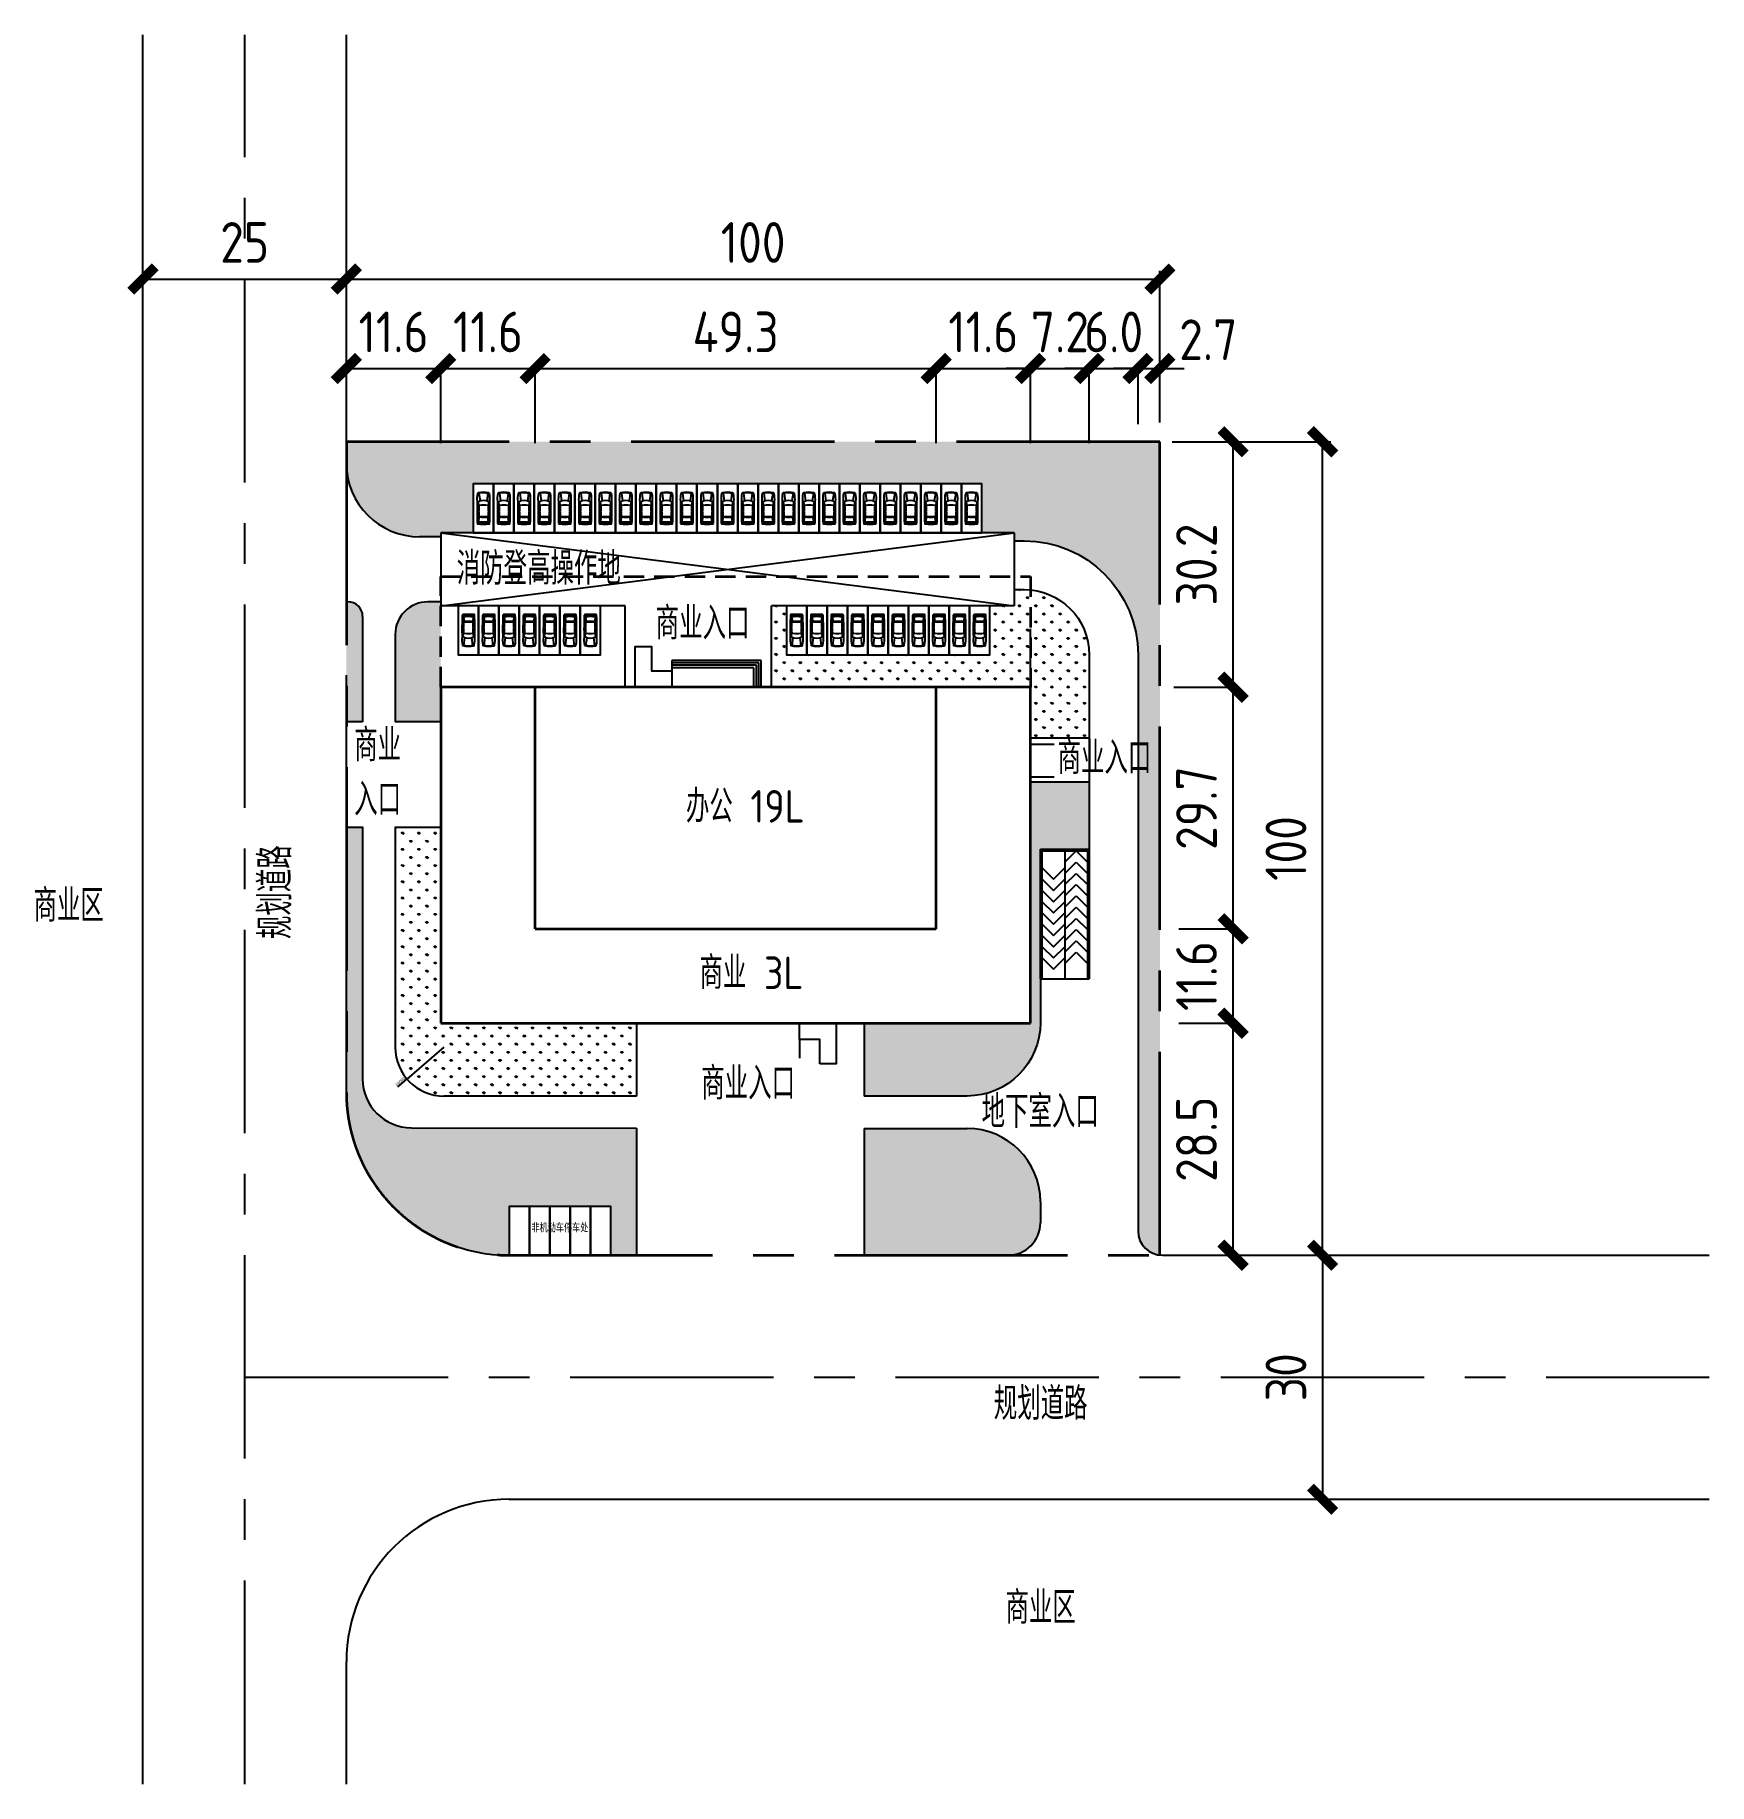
# Model space of a CAD drawing. Extents: x -13277 to 192500, y -15000 to 200000.
import ezdxf

# ---------------------------------------------------------------- set-up
doc = ezdxf.new("R2010")
doc.units = 0
doc.header["$LTSCALE"] = 1000
doc.header["$MEASUREMENT"] = 0
doc.linetypes.add('CENTERX2', pattern=[4, 2.5, -0.5, 0.5, -0.5])
doc.linetypes.add('DASHED2', pattern=[0.375, 0.25, -0.125])
doc.layers.add('Building', color=240, linetype='Continuous', lineweight=40)
for name, color, linetype in [('grass', 90, 'Continuous'), ('PKNG-TSRP', 83, 'Continuous'), ('PUB_DIM', 3, 'Continuous'), ('ROAD', 2, 'Continuous'), ('ROAD_DOTE', 1, 'CENTERX2'), ('secure-fire', 72, 'Continuous'), ('STAIR', 2, 'Continuous'), ('停车场', 30, 'Continuous')]:
    doc.layers.add(name, color=color, linetype=linetype)
doc.styles.get("Standard").update_dxf_attribs({"font": 'gbenor.shx', "bigfont": 'gbcbig.shx'})
doc.dimstyles.get("Standard").update_dxf_attribs({"dimscale": 100, "dimtxt": 3.5, "dimasz": 1, "dimexe": 2.5, "dimexo": 3, "dimgap": 1.5, "dimtad": 1, "dimdec": 0, "dimzin": 0, "dimdsep": 46, "dimtxsty": 'Standard', "dimblk": 'ARCHTICK', "dimcen": 0.09, "dimadec": 0, "dimazin": 0, "dimtfac": 1, "dimtdec": 0, "dimtix": 1, "dimtmove": 2, "dimatfit": 3, "dimfxl": 1, "dimtolj": 1, "dimtzin": 0, "dimarcsym": 0})
pattern_1 = [(90, (0, 0), (-997.7955, 997.7955), [264.581, -1731.01]), (45, (0, 0), (-997.796, 997.796), [264.581, -1146.516]), (135, (0, 0), (-997.796, -997.796), [264.581, -1146.516])]

# ---------------------------------------------------------------- blocks, each defined once
blk = doc.blocks.new('_ArchTick')
at = {"color": 0, "linetype": 'ByBlock', "const_width": 0.4}
blk.add_lwpolyline([(-0.5, -0.5), (0.5, 0.5)], dxfattribs=at)
blk = doc.blocks.new('*D3')
at = {"layer": 'Defpoints', "color": 0, "transparency": 16777216}
for p in [(125000, 170000), (25000, 158000), (125000, 158000)]:
    blk.add_point(p, dxfattribs=at)
at = {"layer": 'PUB_DIM', "color": 0, "lineweight": -2, "transparency": 16777216}
for p, q in [((25000, 159000), (25000, 171000)), ((25000, 170000), (125000, 170000)), ((125000, 159000), (125000, 171000))]:
    blk.add_line(p, q, dxfattribs=at)
at = {"layer": 'PUB_DIM', "color": 0, "lineweight": -2, "transparency": 16777216, "xscale": 3000, "yscale": 3000, "zscale": 3000, "rotation": 180}
blk.add_blockref('_ArchTick', (25000, 170000), dxfattribs=at)
at = {"layer": 'PUB_DIM', "color": 0, "lineweight": -2, "transparency": 16777216, "xscale": 3000, "yscale": 3000, "zscale": 3000}
blk.add_blockref('_ArchTick', (125000, 170000), dxfattribs=at)
at = {"layer": 'PUB_DIM', "color": 0, "transparency": 16777216, "insert": (75000, 174500), "char_height": 5000, "attachment_point": 5}
blk.add_mtext('\\A1;100', dxfattribs=at)
blk = doc.blocks.new('*D4')
at = {"layer": 'Defpoints', "color": 0, "transparency": 16777216}
for p in [(133000, 150000), (145000, 150000), (133000, 50000)]:
    blk.add_point(p, dxfattribs=at)
at = {"layer": 'PUB_DIM', "color": 0, "lineweight": -2, "transparency": 16777216}
for p, q in [((134000, 150000), (146000, 150000)), ((145000, 50000), (145000, 150000)), ((134000, 50000), (146000, 50000))]:
    blk.add_line(p, q, dxfattribs=at)
at = {"layer": 'PUB_DIM', "color": 0, "lineweight": -2, "transparency": 16777216, "xscale": 3000, "yscale": 3000, "zscale": 3000}
for p, rotation in [((145000, 150000), 90), ((145000, 50000), 270)]:
    blk.add_blockref('_ArchTick', p, dxfattribs=dict(at, rotation=rotation))
at = {"layer": 'PUB_DIM', "color": 0, "transparency": 16777216, "insert": (140500, 100000), "char_height": 5000, "attachment_point": 5, "rotation": 90}
blk.add_mtext('\\A1;100', dxfattribs=at)
blk = doc.blocks.new('*D5')
at = {"layer": 'Defpoints', "color": 0, "transparency": 16777216}
for p in [(0, 170000), (25000, 170000), (25000, 170000)]:
    blk.add_point(p, dxfattribs=at)
at = {"layer": 'PUB_DIM', "color": 0, "lineweight": -2, "transparency": 16777216}
blk.add_line((0, 170000), (25000, 170000), dxfattribs=at)
at = {"layer": 'PUB_DIM', "color": 0, "lineweight": -2, "transparency": 16777216, "xscale": 3000, "yscale": 3000, "zscale": 3000, "rotation": 180}
blk.add_blockref('_ArchTick', (0, 170000), dxfattribs=at)
at = {"layer": 'PUB_DIM', "color": 0, "lineweight": -2, "transparency": 16777216, "xscale": 3000, "yscale": 3000, "zscale": 3000}
blk.add_blockref('_ArchTick', (25000, 170000), dxfattribs=at)
at = {"layer": 'PUB_DIM', "color": 0, "transparency": 16777216, "insert": (12500, 174500), "char_height": 5000, "attachment_point": 5}
blk.add_mtext('\\A1;25', dxfattribs=at)
blk = doc.blocks.new('*D6')
at = {"layer": 'Defpoints', "color": 0, "transparency": 16777216}
for p in [(145000, 50000), (145000, 20000), (145000, 20000)]:
    blk.add_point(p, dxfattribs=at)
at = {"layer": 'PUB_DIM', "color": 0, "lineweight": -2, "transparency": 16777216}
blk.add_line((145000, 50000), (145000, 20000), dxfattribs=at)
at = {"layer": 'PUB_DIM', "color": 0, "lineweight": -2, "transparency": 16777216, "xscale": 3000, "yscale": 3000, "zscale": 3000}
for p, rotation in [((145000, 50000), 90), ((145000, 20000), 270)]:
    blk.add_blockref('_ArchTick', p, dxfattribs=dict(at, rotation=rotation))
at = {"layer": 'PUB_DIM', "color": 0, "transparency": 16777216, "insert": (140500, 35000), "char_height": 5000, "attachment_point": 5, "rotation": 90}
blk.add_mtext('\\A1;30', dxfattribs=at)
blk = doc.blocks.new('*D8')
at = {"layer": 'Defpoints', "color": 0, "transparency": 16777216}
for p in [(36600, 159000), (25000, 124319), (36600, 119819)]:
    blk.add_point(p, dxfattribs=at)
at = {"layer": 'PUB_DIM', "color": 0, "lineweight": -2, "transparency": 16777216}
for p, q in [((25000, 154319), (25000, 159100)), ((36600, 149819), (36600, 159100)), ((25000, 159000), (36600, 159000))]:
    blk.add_line(p, q, dxfattribs=at)
at = {"layer": 'PUB_DIM', "color": 0, "lineweight": -2, "transparency": 16777216, "xscale": 3000, "yscale": 3000, "zscale": 3000, "rotation": 180}
blk.add_blockref('_ArchTick', (25000, 159000), dxfattribs=at)
at = {"layer": 'PUB_DIM', "color": 0, "lineweight": -2, "transparency": 16777216, "xscale": 3000, "yscale": 3000, "zscale": 3000}
blk.add_blockref('_ArchTick', (36600, 159000), dxfattribs=at)
at = {"layer": 'PUB_DIM', "color": 0, "transparency": 16777216, "insert": (30800, 163500), "char_height": 5000, "attachment_point": 5}
blk.add_mtext('\\A1;11.6', dxfattribs=at)
blk = doc.blocks.new('*D9')
at = {"layer": 'Defpoints', "color": 0, "transparency": 16777216}
for p in [(97500, 159000), (48200, 119819), (97500, 119819)]:
    blk.add_point(p, dxfattribs=at)
at = {"layer": 'PUB_DIM', "color": 0, "lineweight": -2, "transparency": 16777216}
for p, q in [((48200, 149819), (48200, 159100)), ((97500, 149819), (97500, 159100)), ((48200, 159000), (97500, 159000))]:
    blk.add_line(p, q, dxfattribs=at)
at = {"layer": 'PUB_DIM', "color": 0, "lineweight": -2, "transparency": 16777216, "xscale": 3000, "yscale": 3000, "zscale": 3000, "rotation": 180}
blk.add_blockref('_ArchTick', (48200, 159000), dxfattribs=at)
at = {"layer": 'PUB_DIM', "color": 0, "lineweight": -2, "transparency": 16777216, "xscale": 3000, "yscale": 3000, "zscale": 3000}
blk.add_blockref('_ArchTick', (97500, 159000), dxfattribs=at)
at = {"layer": 'PUB_DIM', "color": 0, "transparency": 16777216, "insert": (72850, 163500), "char_height": 5000, "attachment_point": 5}
blk.add_mtext('\\A1;49.3', dxfattribs=at)
blk = doc.blocks.new('*D10')
at = {"layer": 'Defpoints', "color": 0, "transparency": 16777216}
for p in [(109100, 159000), (97500, 119819), (109100, 119819)]:
    blk.add_point(p, dxfattribs=at)
at = {"layer": 'PUB_DIM', "color": 0, "lineweight": -2, "transparency": 16777216}
for p, q in [((97500, 149819), (97500, 159100)), ((109100, 149819), (109100, 159100)), ((97500, 159000), (109100, 159000))]:
    blk.add_line(p, q, dxfattribs=at)
at = {"layer": 'PUB_DIM', "color": 0, "lineweight": -2, "transparency": 16777216, "xscale": 3000, "yscale": 3000, "zscale": 3000, "rotation": 180}
blk.add_blockref('_ArchTick', (97500, 159000), dxfattribs=at)
at = {"layer": 'PUB_DIM', "color": 0, "lineweight": -2, "transparency": 16777216, "xscale": 3000, "yscale": 3000, "zscale": 3000}
blk.add_blockref('_ArchTick', (109100, 159000), dxfattribs=at)
at = {"layer": 'PUB_DIM', "color": 0, "transparency": 16777216, "insert": (103300, 163500), "char_height": 5000, "attachment_point": 5}
blk.add_mtext('\\A1;11.6', dxfattribs=at)
blk = doc.blocks.new('*D11')
at = {"layer": 'Defpoints', "color": 0, "transparency": 16777216}
for p in [(116310, 159000), (109100, 119819), (116310, 119819)]:
    blk.add_point(p, dxfattribs=at)
at = {"layer": 'PUB_DIM', "color": 0, "lineweight": -2, "transparency": 16777216}
for p, q in [((109100, 149819), (109100, 159100)), ((116310, 149819), (116310, 159100)), ((109100, 159000), (106100, 159000)), ((109100, 159000), (116310, 159000)), ((116310, 159000), (119310, 159000))]:
    blk.add_line(p, q, dxfattribs=at)
at = {"layer": 'PUB_DIM', "color": 0, "lineweight": -2, "transparency": 16777216, "xscale": 3000, "yscale": 3000, "zscale": 3000}
blk.add_blockref('_ArchTick', (109100, 159000), dxfattribs=at)
at = {"layer": 'PUB_DIM', "color": 0, "lineweight": -2, "transparency": 16777216, "xscale": 3000, "yscale": 3000, "zscale": 3000, "rotation": 180}
blk.add_blockref('_ArchTick', (116310, 159000), dxfattribs=at)
at = {"layer": 'PUB_DIM', "color": 0, "transparency": 16777216, "insert": (112705, 163500), "char_height": 5000, "attachment_point": 5}
blk.add_mtext('\\A1;7.2', dxfattribs=at)
blk = doc.blocks.new('*D12')
at = {"layer": 'Defpoints', "color": 0, "transparency": 16777216}
for p in [(90310, 78519), (134000, 78519), (90310, 50000)]:
    blk.add_point(p, dxfattribs=at)
at = {"layer": 'PUB_DIM', "color": 0, "lineweight": -2, "transparency": 16777216}
for p, q in [((127310, 78519), (134100, 78519)), ((134000, 50000), (134000, 78519)), ((127310, 50000), (134100, 50000))]:
    blk.add_line(p, q, dxfattribs=at)
at = {"layer": 'PUB_DIM', "color": 0, "lineweight": -2, "transparency": 16777216, "xscale": 3000, "yscale": 3000, "zscale": 3000}
for p, rotation in [((134000, 78519), 90), ((134000, 50000), 270)]:
    blk.add_blockref('_ArchTick', p, dxfattribs=dict(at, rotation=rotation))
at = {"layer": 'PUB_DIM', "color": 0, "transparency": 16777216, "insert": (129500, 64260), "char_height": 5000, "attachment_point": 5, "rotation": 90}
blk.add_mtext('\\A1;28.5', dxfattribs=at)
blk = doc.blocks.new('*D13')
at = {"layer": 'Defpoints', "color": 0, "transparency": 16777216}
for p in [(90344, 90119), (134000, 90119), (90310, 78519)]:
    blk.add_point(p, dxfattribs=at)
at = {"layer": 'PUB_DIM', "color": 0, "lineweight": -2, "transparency": 16777216}
for p, q in [((127344, 90119), (134100, 90119)), ((134000, 78519), (134000, 90119)), ((127310, 78519), (134100, 78519))]:
    blk.add_line(p, q, dxfattribs=at)
at = {"layer": 'PUB_DIM', "color": 0, "lineweight": -2, "transparency": 16777216, "xscale": 3000, "yscale": 3000, "zscale": 3000}
for p, rotation in [((134000, 90119), 90), ((134000, 78519), 270)]:
    blk.add_blockref('_ArchTick', p, dxfattribs=dict(at, rotation=rotation))
at = {"layer": 'PUB_DIM', "color": 0, "transparency": 16777216, "insert": (129500, 84319), "char_height": 5000, "attachment_point": 5, "rotation": 90}
blk.add_mtext('\\A1;11.6', dxfattribs=at)
blk = doc.blocks.new('*D14')
at = {"layer": 'Defpoints', "color": 0, "transparency": 16777216}
for p in [(89707, 119819), (134000, 119819), (90344, 90119)]:
    blk.add_point(p, dxfattribs=at)
at = {"layer": 'PUB_DIM', "color": 0, "lineweight": -2, "transparency": 16777216}
for p, q in [((126707, 119819), (134100, 119819)), ((134000, 90119), (134000, 119819)), ((127344, 90119), (134100, 90119))]:
    blk.add_line(p, q, dxfattribs=at)
at = {"layer": 'PUB_DIM', "color": 0, "lineweight": -2, "transparency": 16777216, "xscale": 3000, "yscale": 3000, "zscale": 3000}
for p, rotation in [((134000, 119819), 90), ((134000, 90119), 270)]:
    blk.add_blockref('_ArchTick', p, dxfattribs=dict(at, rotation=rotation))
at = {"layer": 'PUB_DIM', "color": 0, "transparency": 16777216, "insert": (129500, 104969), "char_height": 5000, "attachment_point": 5, "rotation": 90}
blk.add_mtext('\\A1;29.7', dxfattribs=at)
blk = doc.blocks.new('*D15')
at = {"layer": 'Defpoints', "color": 0, "transparency": 16777216}
for p in [(89516, 150000), (134000, 150000), (97500, 119819)]:
    blk.add_point(p, dxfattribs=at)
at = {"layer": 'PUB_DIM', "color": 0, "lineweight": -2, "transparency": 16777216}
for p, q in [((126516, 150000), (134100, 150000)), ((134000, 119819), (134000, 150000)), ((134500, 119819), (134100, 119819))]:
    blk.add_line(p, q, dxfattribs=at)
at = {"layer": 'PUB_DIM', "color": 0, "lineweight": -2, "transparency": 16777216, "xscale": 3000, "yscale": 3000, "zscale": 3000}
for p, rotation in [((134000, 150000), 90), ((134000, 119819), 270)]:
    blk.add_blockref('_ArchTick', p, dxfattribs=dict(at, rotation=rotation))
at = {"layer": 'PUB_DIM', "color": 0, "transparency": 16777216, "insert": (129500, 134910), "char_height": 5000, "attachment_point": 5, "rotation": 90}
blk.add_mtext('\\A1;30.2', dxfattribs=at)
blk = doc.blocks.new('*D17')
at = {"layer": 'Defpoints', "color": 0, "transparency": 16777216}
for p in [(122310, 159000), (116310, 122352), (122310, 122177)]:
    blk.add_point(p, dxfattribs=at)
at = {"layer": 'PUB_DIM', "color": 0, "lineweight": -2, "transparency": 16777216}
for p, q in [((116310, 152352), (116310, 159100)), ((122310, 152177), (122310, 159100)), ((116310, 159000), (113310, 159000)), ((116310, 159000), (122310, 159000)), ((122310, 159000), (125310, 159000))]:
    blk.add_line(p, q, dxfattribs=at)
at = {"layer": 'PUB_DIM', "color": 0, "lineweight": -2, "transparency": 16777216, "xscale": 3000, "yscale": 3000, "zscale": 3000}
blk.add_blockref('_ArchTick', (116310, 159000), dxfattribs=at)
at = {"layer": 'PUB_DIM', "color": 0, "lineweight": -2, "transparency": 16777216, "xscale": 3000, "yscale": 3000, "zscale": 3000, "rotation": 180}
blk.add_blockref('_ArchTick', (122310, 159000), dxfattribs=at)
at = {"layer": 'PUB_DIM', "color": 0, "transparency": 16777216, "insert": (119310, 163500), "char_height": 5000, "attachment_point": 5}
blk.add_mtext('\\A1;6.0', dxfattribs=at)
blk = doc.blocks.new('*D18')
at = {"layer": 'Defpoints', "color": 0, "transparency": 16777216}
for p in [(125000, 159000), (122310, 122177), (125000, 122352)]:
    blk.add_point(p, dxfattribs=at)
at = {"layer": 'PUB_DIM', "color": 0, "lineweight": -2, "transparency": 16777216}
for p, q in [((122310, 152177), (122310, 159100)), ((125000, 152352), (125000, 159100)), ((122310, 159000), (119310, 159000)), ((122310, 159000), (125000, 159000)), ((125000, 159000), (128000, 159000))]:
    blk.add_line(p, q, dxfattribs=at)
at = {"layer": 'PUB_DIM', "color": 0, "lineweight": -2, "transparency": 16777216, "xscale": 3000, "yscale": 3000, "zscale": 3000}
blk.add_blockref('_ArchTick', (122310, 159000), dxfattribs=at)
at = {"layer": 'PUB_DIM', "color": 0, "lineweight": -2, "transparency": 16777216, "xscale": 3000, "yscale": 3000, "zscale": 3000, "rotation": 180}
blk.add_blockref('_ArchTick', (125000, 159000), dxfattribs=at)
at = {"layer": 'PUB_DIM', "color": 0, "transparency": 16777216, "insert": (130948, 162537), "char_height": 5000, "attachment_point": 5}
blk.add_mtext('\\A1;2.7', dxfattribs=at)
blk = doc.blocks.new('$车$00000001')
for p, q in [((-702, -406, 0), (-713, 540, 0)), ((-713, 540, 0), (-576, 195, 0)), ((-672, 697, 0), (-579, 391, 0)), ((-576, 195, 0), (-576, -323, 0)), ((-547, 1807, 0), (-416, 915, 0)), ((552, 1807, 0), (421, 915, 0)), ((715, 540, 0), (578, 195, 0)), ((578, 195, 0), (578, -323, 0)), ((672, 697, 0), (579, 391, 0)), ((703, -406, 0), (715, 540, 0)), ((-576, -323, 0), (-702, -406, 0)), ((-576, -378, 0), (-701, -460, 0)), ((-695, -1259, 0), (-701, -460, 0)), ((-576, -901, 0), (-695, -1259, 0)), ((-526, -986, 0), (-680, -1654, 0)), ((-680, -1654, 0), (-680, -1837, 0)), ((-613, -1625, 0), (-502, -1066, 0)), ((-576, -378, 0), (-576, -901, 0)), ((615, -1625, 0), (504, -1066, 0)), ((530, -985, 0), (683, -1654, 0)), ((578, -323, 0), (703, -406, 0)), ((578, -378, 0), (703, -460, 0)), ((578, -378, 0), (578, -901, 0)), ((578, -901, 0), (697, -1259, 0)), ((683, -1654, 0), (683, -1837, 0)), ((697, -1259, 0), (703, -460, 0))]:
    blk.add_line(p, q)
at = {"elevation": 0}
blk.add_lwpolyline([(-759, -1851, 0.3707945), (-687, -1929, 0.0503586), (687, -1929, 0.3707945), (759, -1851, 0.0137849), (781, 852, 0.0860866), (726, 1821, 0.274876), (668, 1882, 0.1151264), (-664, 1893, 0.278808), (-723, 1832, 0.0870699), (-781, 852, 0.0137849)], format="xyb", close=True, dxfattribs=at)
for centre, radius, start, end in [((-661, 1732, 0), 82.2, 107.81788, 168.39421), ((-21, -539, 0), 2441, 73.03471, 105.81411), ((-596, 720, 0), 78.6, 121.14552, 196.79837), ((0, -320, 0), 1277, 60.07742, 119.92258), ((-504, 414, 0), 78.6, 196.79837, 283.66308), ((0, -1777, 0), 2169, 77.06832, 102.93168), ((504, 414, 0), 78.6, 256.33692, 343.20163), ((596, 720, 0), 78.6, 343.20163, 58.85448), ((664, 1718, 0), 82.2, 11.32486, 70.88258), ((-643, -1747, 0), 121, 184.39871, 237.52881), ((0, 4897, 0), 6783, 264.01419, 275.98581), ((0, 1755, 0), 3436, 259.68972, 280.31028), ((0, 5836, 0), 6842, 265.59188, 274.44072), ((0, 5792, 0), 6876, 265.79714, 274.20286), ((643, -1747, 0), 121, 302.47119, 355.60129)]:
    blk.add_arc(centre, radius, start, end)
blk = doc.blocks.new('*D20')
at = {"layer": 'Defpoints', "color": 0, "transparency": 16777216}
for p in [(48200, 159000), (36600, 124319), (48200, 119819)]:
    blk.add_point(p, dxfattribs=at)
at = {"layer": 'PUB_DIM', "color": 0, "lineweight": -2, "transparency": 16777216}
for p, q in [((36600, 154319), (36600, 159100)), ((48200, 149819), (48200, 159100)), ((36600, 159000), (48200, 159000))]:
    blk.add_line(p, q, dxfattribs=at)
at = {"layer": 'PUB_DIM', "color": 0, "lineweight": -2, "transparency": 16777216, "xscale": 3000, "yscale": 3000, "zscale": 3000, "rotation": 180}
blk.add_blockref('_ArchTick', (36600, 159000), dxfattribs=at)
at = {"layer": 'PUB_DIM', "color": 0, "lineweight": -2, "transparency": 16777216, "xscale": 3000, "yscale": 3000, "zscale": 3000}
blk.add_blockref('_ArchTick', (48200, 159000), dxfattribs=at)
at = {"layer": 'PUB_DIM', "color": 0, "transparency": 16777216, "insert": (42400, 163500), "char_height": 5000, "attachment_point": 5}
blk.add_mtext('\\A1;11.6', dxfattribs=at)
blk = doc.blocks.new('2.3')
blk.add_line((551418, 421265), (551418, 440915))
at = {"layer": '停车场'}
for p, q in [((551168, 421265), (551168, 441165)), ((551168, 441165), (558668, 441165)), ((551418, 421265), (551418, 440915)), ((551418, 440915), (558418, 440915)), ((554918, 440915), (554918, 421265)), ((554918, 440915), (558418, 440915)), ((554918, 439186), (556668, 440915)), ((556668, 440915), (558418, 439186)), ((558418, 440915), (558418, 421265)), ((558668, 441165), (558668, 421265)), ((551418, 438286), (553168, 436557)), ((553168, 436557), (554918, 438286)), ((554918, 437457), (556668, 439186)), ((556668, 439186), (558418, 437457)), ((551418, 436557), (553168, 434828)), ((553168, 434828), (554918, 436557)), ((554918, 435728), (556668, 437457)), ((554918, 433999), (556668, 435728)), ((556668, 437457), (558418, 435728)), ((556668, 435728), (558418, 433999)), ((551418, 434828), (553168, 433099)), ((551418, 433099), (553168, 431370)), ((553168, 433099), (554918, 434828)), ((553168, 431370), (554918, 433099)), ((554918, 432270), (556668, 433999)), ((556668, 433999), (558418, 432270)), ((551418, 431370), (553168, 429640)), ((553168, 429640), (554918, 431370)), ((554918, 430540), (556668, 432270)), ((554918, 428811), (556668, 430540)), ((556668, 432270), (558418, 430540)), ((556668, 430540), (558418, 428811)), ((551418, 429640), (553168, 427911)), ((551418, 427911), (553168, 426182)), ((553168, 427911), (554918, 429640)), ((553168, 426182), (554918, 427911)), ((554918, 427082), (556668, 428811)), ((556668, 428811), (558418, 427082)), ((551418, 426182), (553168, 424453)), ((553168, 424453), (554918, 426182)), ((554918, 425353), (556668, 427082)), ((554918, 423624), (556668, 425353)), ((556668, 427082), (558418, 425353)), ((556668, 425353), (558418, 423624)), ((551418, 424453), (553168, 422724)), ((553168, 422724), (554918, 424453)), ((551168, 421265), (558668, 421265))]:
    blk.add_line(p, q, dxfattribs=at)
blk = doc.blocks.new('*D23')
at = {"layer": 'Defpoints', "color": 0, "transparency": 16777216}
for p in [(37000, 75569), (32449, 71659)]:
    blk.add_point(p, dxfattribs=at)
at = {"layer": 'grass', "color": 0, "lineweight": -2, "transparency": 16777216}
for p in [(37000, 75569), (31340, 70706)]:
    blk.add_line(p, (32449, 71659), dxfattribs=at)
at = {"layer": 'grass', "color": 0, "lineweight": -2, "transparency": 16777216, "xscale": 100, "yscale": 100, "zscale": 100, "rotation": 40.66978422838295}
blk.add_blockref('_ArchTick', (32449, 71659), dxfattribs=at)
at = {"layer": 'grass', "color": 0, "transparency": 16777216, "insert": (31607, 71364), "char_height": 350, "attachment_point": 5, "rotation": 40.66978}
blk.add_mtext('\\A1;R6000', dxfattribs=at)

msp = doc.modelspace()

# ---------------------------------------------------------------- hatches: boundary and pattern name
at = {"layer": 'grass'}
h = msp.add_hatch(dxfattribs=at)
h.set_pattern_fill('GRASS', color=256, scale=500)
h.set_pattern_definition(pattern_1)
h.paths.add_polyline_path([(125000, 150000), (25000, 150000), (25000, 147319.36, 0.414213562), (34000, 138319.36), (36600, 138319.36), (36600, 138819.36), (40600, 138819.36), (40600, 144819.36), (43100, 144819.36), (45600, 144819.36), (48100, 144819.36), (50600, 144819.36), (53100, 144819.36), (55600, 144819.36), (58100, 144819.36), (60600, 144819.36), (63100, 144819.36), (65600, 144819.36), (68100, 144819.36), (70600, 144819.36), (73100, 144819.36), (75600, 144819.36), (78100, 144819.36), (80600, 144819.36), (83100, 144819.36), (85600, 144819.36), (88100, 144819.36), (90600, 144819.36), (93100, 144819.36), (95600, 144819.36), (98100, 144819.36), (100600, 144819.36), (103100, 144819.36), (103100, 138819.36), (107100, 138819.36), (107100, 137819.36), (108310, 137819.36, -0.414213562), (122310, 123819.36), (122310, 53000, 0.38420875), (125000, 50016.06)])
h.paths.add_polyline_path([(111865.45, 114216.19), (124497.8, 114216.19), (124497.8, 120275.02), (111865.45, 120275.02)], flags=25)
h = msp.add_hatch(dxfattribs=at)
h.set_pattern_fill('GRASS', color=256, scale=500)
h.set_pattern_definition(pattern_1)
h.paths.add_polyline_path([(116310, 123819.36, 0.385531078), (109100, 131780.25), (109100, 119819.36), (109100, 113586.36), (116310, 113586.36)])
h.paths.add_polyline_path([(109100, 131780.25, 0.024732842), (108310, 131819.36), (107100, 131819.36), (107100, 129819.36), (104100, 129819.36), (104100, 123819.36), (101600, 123819.36), (99100, 123819.36), (96600, 123819.36), (94100, 123819.36), (91600, 123819.36), (89100, 123819.36), (86600, 123819.36), (84100, 123819.36), (81600, 123819.36), (79100, 123819.36), (79100, 129819.36), (77250, 129819.36), (77250, 119819.36), (109100, 119819.36)])
h = msp.add_hatch(dxfattribs=at)
h.set_pattern_fill('GRASS', color=256, scale=500)
h.set_pattern_definition(pattern_1)
h.paths.add_polyline_path([(26999.87, 128519.22, 0.414235101), (25199.87, 130319.36), (25000, 130319.36), (25000, 115569.36), (26998.92, 115569.36)])
h.paths.add_polyline_path([(31000, 115569.36), (36600, 115569.36), (36600, 119819.36), (36600, 130319.36), (35000, 130319.36, 0.414213562), (31000, 126319.36)])
h.paths.add_polyline_path([(26997.96, 102569.36), (25000, 102569.36), (25000, 70000, 0.414213562), (45000, 50000), (45000, 56000), (47500, 56000), (50000, 56000), (52500, 56000), (55000, 56000), (57500, 56000), (57500, 50000), (60650, 50000), (60650, 65629.92), (32988.37, 65663.65, -0.413877955), (26995.69, 71664.09)])
h.paths.add_polyline_path([(88650, 78519.36), (88650, 69569.36), (101310, 69569.36, 0.414213562), (110310, 78569.36), (110310, 99909.68), (116310, 99909.68), (116310, 108186.36), (109100, 108186.36), (109100, 78519.36)])
h.paths.add_polyline_path([(88650, 65595.77), (88650, 50000), (106310, 50000, 0.414213562), (110310, 54000), (110310, 56580.32, 0.413856422), (101320.98, 65580.32)])
h = msp.add_hatch(dxfattribs=at)
h.set_pattern_fill('GRASS', color=256, scale=500)
h.set_pattern_definition(pattern_1)
h.paths.add_polyline_path([(36600, 102569.36), (31000, 102569.36), (31000, 75569.36, 0.414213562), (37000, 69569.36), (60650, 69569.36), (60650, 78519.36), (36600, 78519.36)])

# ---------------------------------------------------------------- linework, layer by layer
for p, q in [((0, -15000), (0, 200000)), ((25000, 147319.36), (25000, 200000)), ((36600, 138319.36), (34000, 138319.36)), ((36600, 138819.36), (107100, 129819.36)), ((36700, 129819.36), (107100, 138819.36)), ((25000, 130319.36), (25199.87, 130319.36)), ((36600, 130319.36), (35000, 130319.36)), ((26999.87, 128519.22), (26998.92, 115569.36)), ((109100, 119819.36), (109100, 127019.36)), ((31000, 126319.36), (31000, 115569.36)), ((25000, 70000), (25000, 121319.36)), ((26997.97, 102657.03), (26995.69, 71664.09)), ((31000, 102657.03), (31000, 75569.36)), ((110310, 99909.68), (116310, 99909.68)), ((32988.37, 65663.65), (60650, 65629.92)), ((88650, 65595.77), (101320.98, 65580.32)), ((110310, 56580.32), (110310, 54000)), ((45000, 20000), (192500, 20000)), ((25000, -15000), (25000, 0))]:
    msp.add_line(p, q)
at = {"color": 1, "linetype": 'CENTERX2', "lineweight": 35, "ltscale": 10}
msp.add_lwpolyline([(125000, 150000), (25000, 150000), (25000, 70000, 0.414213562), (45000, 50000), (88650, 50000), (125000, 50000)], format="xyb", close=True, dxfattribs=at)
for points in [[(107100, 137819.36), (108310, 137819.36, -0.414213562), (122310, 123819.36), (122310, 53000, 0.414213562), (125310, 50000), (192500, 50000)], [(107100, 131819.36), (108310, 131819.36, -0.414213562), (116310, 123819.36), (116310, 99909.68)], [(110310, 99909.68), (110310, 78569.36, -0.414213562), (101310, 69569.36), (88650, 69569.36)]]:
    msp.add_lwpolyline(points, format="xyb")
for points in [[(116310, 99909.68), (116310, 99909.68)], [(60650, 69569.36), (37000, 69569.36)]]:
    msp.add_lwpolyline(points)
for centre, radius, start, end in [((34000, 147319.36), 9000, 180, 270), ((25199.87, 128519.36), 1800, 359.9957866, 90), ((35000, 126319.36), 4000, 90, 180), ((37000, 75569.36), 6000, 180, 270), ((32995.69, 71663.65), 6000, 179.9957866, 269.9301273), ((45000, 70000), 20000, 180, 270), ((101310, 56580.32), 9000, 360, 89.9301273), ((106310, 54000), 4000, 270, 0), ((45000, 0), 20000, 90, 180)]:
    msp.add_arc(centre, radius, start, end)
at = {"layer": 'Building', "lineweight": 35}
for p, q in [((36600, 119819.36), (36600, 78519.36)), ((109100, 119819.36), (36600, 119819.36)), ((48200, 90119.36), (48200, 119819.36)), ((97500, 90119.36), (97500, 119819.36)), ((109100, 78519.36), (109100, 119819.36)), ((48200, 90119.36), (97500, 90119.36)), ((36600, 78519.36), (109100, 78519.36))]:
    msp.add_line(p, q, dxfattribs=at)
at = {"layer": 'Building', "linetype": 'DASHED2', "lineweight": 35, "ltscale": 10}
msp.add_lwpolyline([(36600, 119819.36), (36600, 133419.36), (109100, 133419.36), (109100, 119819.36)], dxfattribs=at)
at = {"layer": 'PKNG-TSRP'}
for points in [[(40600, 138819.36), (43100, 138819.36), (43100, 144819.36), (40600, 144819.36)], [(43100, 138819.36), (45600, 138819.36), (45600, 144819.36), (43100, 144819.36)], [(45600, 138819.36), (48100, 138819.36), (48100, 144819.36), (45600, 144819.36)], [(48100, 138819.36), (50600, 138819.36), (50600, 144819.36), (48100, 144819.36)], [(50600, 138819.36), (53100, 138819.36), (53100, 144819.36), (50600, 144819.36)], [(53100, 138819.36), (55600, 138819.36), (55600, 144819.36), (53100, 144819.36)], [(55600, 138819.36), (58100, 138819.36), (58100, 144819.36), (55600, 144819.36)], [(58100, 138819.36), (60600, 138819.36), (60600, 144819.36), (58100, 144819.36)], [(60600, 138819.36), (63100, 138819.36), (63100, 144819.36), (60600, 144819.36)], [(63100, 138819.36), (65600, 138819.36), (65600, 144819.36), (63100, 144819.36)], [(65600, 138819.36), (68100, 138819.36), (68100, 144819.36), (65600, 144819.36)], [(68100, 138819.36), (70600, 138819.36), (70600, 144819.36), (68100, 144819.36)], [(70600, 138819.36), (73100, 138819.36), (73100, 144819.36), (70600, 144819.36)], [(73100, 138819.36), (75600, 138819.36), (75600, 144819.36), (73100, 144819.36)], [(75600, 138819.36), (78100, 138819.36), (78100, 144819.36), (75600, 144819.36)], [(78100, 138819.36), (80600, 138819.36), (80600, 144819.36), (78100, 144819.36)], [(80600, 138819.36), (83100, 138819.36), (83100, 144819.36), (80600, 144819.36)], [(83100, 138819.36), (85600, 138819.36), (85600, 144819.36), (83100, 144819.36)], [(85600, 138819.36), (88100, 138819.36), (88100, 144819.36), (85600, 144819.36)], [(88100, 138819.36), (90600, 138819.36), (90600, 144819.36), (88100, 144819.36)], [(90600, 138819.36), (93100, 138819.36), (93100, 144819.36), (90600, 144819.36)], [(93100, 138819.36), (95600, 138819.36), (95600, 144819.36), (93100, 144819.36)], [(95600, 138819.36), (98100, 138819.36), (98100, 144819.36), (95600, 144819.36)], [(98100, 138819.36), (100600, 138819.36), (100600, 144819.36), (98100, 144819.36)], [(100600, 138819.36), (103100, 138819.36), (103100, 144819.36), (100600, 144819.36)], [(41250, 129819.36), (38750, 129819.36), (38750, 123819.36), (41250, 123819.36)], [(43750, 129819.36), (41250, 129819.36), (41250, 123819.36), (43750, 123819.36)], [(46250, 129819.36), (43750, 129819.36), (43750, 123819.36), (46250, 123819.36)], [(48750, 129819.36), (46250, 129819.36), (46250, 123819.36), (48750, 123819.36)], [(51250, 129819.36), (48750, 129819.36), (48750, 123819.36), (51250, 123819.36)], [(53750, 129819.36), (51250, 129819.36), (51250, 123819.36), (53750, 123819.36)], [(56250, 129819.36), (53750, 129819.36), (53750, 123819.36), (56250, 123819.36)], [(81600, 129819.36), (79100, 129819.36), (79100, 123819.36), (81600, 123819.36)], [(84100, 129819.36), (81600, 129819.36), (81600, 123819.36), (84100, 123819.36)], [(86600, 129819.36), (84100, 129819.36), (84100, 123819.36), (86600, 123819.36)], [(89100, 129819.36), (86600, 129819.36), (86600, 123819.36), (89100, 123819.36)], [(91600, 129819.36), (89100, 129819.36), (89100, 123819.36), (91600, 123819.36)], [(94100, 129819.36), (91600, 129819.36), (91600, 123819.36), (94100, 123819.36)], [(96600, 129819.36), (94100, 129819.36), (94100, 123819.36), (96600, 123819.36)], [(99100, 129819.36), (96600, 129819.36), (96600, 123819.36), (99100, 123819.36)], [(101600, 129819.36), (99100, 129819.36), (99100, 123819.36), (101600, 123819.36)], [(104100, 129819.36), (101600, 129819.36), (101600, 123819.36), (104100, 123819.36)], [(45000, 50000), (47500, 50000), (47500, 56000), (45000, 56000)], [(47500, 50000), (50000, 50000), (50000, 56000), (47500, 56000)], [(50000, 50000), (52500, 50000), (52500, 56000), (50000, 56000)], [(52500, 50000), (55000, 50000), (55000, 56000), (52500, 56000)], [(55000, 50000), (57500, 50000), (57500, 56000), (55000, 56000)]]:
    msp.add_lwpolyline(points, close=True, dxfattribs=at)
at = {"layer": 'ROAD'}
for p, q in [((59250, 119819.36), (59250, 129819.36)), ((77250, 119819.36), (77250, 129819.36)), ((26998.92, 115569.36), (25000, 115569.36)), ((36600, 115569.36), (31000, 115569.36)), ((109100, 113586.36), (116310, 113586.36)), ((109100, 108186.36), (116310, 108186.36)), ((26997.96, 102569.36), (25000, 102569.36)), ((36600, 102569.36), (31000, 102569.36)), ((60650, 78519.36), (60650, 69569.36)), ((88650, 78519.36), (88650, 69569.36)), ((60650, 65629.92), (60650, 50000)), ((88650, 65595.77), (88650, 50000))]:
    msp.add_line(p, q, dxfattribs=at)
at = {"layer": 'ROAD_DOTE', "ltscale": 10}
for p, q in [((12500, -15000), (12500, 200000)), ((12500, 35000), (192500, 35000)), ((12500, 35000), (66981.07, 35000))]:
    msp.add_line(p, q, dxfattribs=at)
at = {"layer": 'secure-fire'}
for p, q in [((107100, 138819.36), (36600, 138819.36)), ((36600, 138819.36), (36600, 129819.36)), ((107100, 138819.36), (107100, 129819.36)), ((59250, 129819.36), (36600, 129819.36)), ((107100, 129819.36), (77250, 129819.36))]:
    msp.add_line(p, q, dxfattribs=at)
at = {"layer": 'STAIR'}
for p, q in [((76000, 123119.36), (65000, 123119.36)), ((65000, 123119.36), (65000, 119819.36)), ((75700, 122819.36), (65000, 122819.36)), ((75700, 119719.36), (75700, 122819.36)), ((76000, 119719.36), (76000, 123119.36)), ((75400, 122519.36), (65000, 122519.36)), ((75100, 122219.36), (65000, 122219.36)), ((75100, 119719.36), (75100, 122219.36)), ((75400, 119719.36), (75400, 122519.36)), ((109100, 112803.86), (112000, 112803.86)), ((109100, 108803.86), (112000, 108803.86)), ((80700, 76508.32), (80700, 74239.36))]:
    msp.add_line(p, q, dxfattribs=at)
msp.add_lwpolyline([(65000, 119819.36), (60500, 119819.36), (60500, 124819.36), (62500, 124819.36), (62500, 121819.36), (65000, 121819.36)], dxfattribs=at)
msp.add_lwpolyline([(83200, 73508.32), (83200, 76508.32), (80700, 76508.32), (80700, 78508.32), (85200, 78508.32), (85200, 73508.32)], close=True, dxfattribs=at)

# ---------------------------------------------------------------- block references
at = {"xscale": 0.7999999999999919, "yscale": 0.7999999999999919, "zscale": 0.7999999999999919}
msp.add_blockref('2.3', (-330624.28, -253022.66), dxfattribs=at)
at = {"layer": 'PKNG-TSRP'}
for p in [(41850, 141819.36), (44350, 141819.36), (46850, 141819.36), (49350, 141819.36), (51850, 141819.36), (54350, 141819.36), (56850, 141819.36), (59350, 141819.36), (61850, 141819.36), (64350, 141819.36), (66850, 141819.36), (69350, 141819.36), (71850, 141819.36), (74350, 141819.36), (76850, 141819.36), (79350, 141819.36), (81850, 141819.36), (84350, 141819.36), (86850, 141819.36), (89350, 141819.36), (91850, 141819.36), (94350, 141819.36), (96850, 141819.36), (99350, 141819.36), (101850, 141819.36)]:
    msp.add_blockref('$车$00000001', p, dxfattribs=at)
for p, rotation in [((40000, 126819.36), 180.0000000001825), ((42500, 126819.36), 180.0000000001825), ((45000, 126819.36), 180.0000000001825), ((47500, 126819.36), 180.0000000001825), ((50000, 126819.36), 180.0000000001825), ((52500, 126819.36), 180.0000000001825), ((55000, 126819.36), 180.0000000001825), ((80350, 126819.36), 179.9999999997452), ((82850, 126819.36), 179.9999999997452), ((85350, 126819.36), 179.9999999997452), ((87850, 126819.36), 179.9999999997452), ((90350, 126819.36), 179.9999999997452), ((92850, 126819.36), 179.9999999997452), ((95350, 126819.36), 179.9999999997452), ((97850, 126819.36), 179.9999999997452), ((100350, 126819.36), 179.9999999997452), ((102850, 126819.36), 179.9999999997452)]:
    msp.add_blockref('$车$00000001', p, dxfattribs=dict(at, rotation=rotation))

# ---------------------------------------------------------------- texts
at = {"attachment_point": 5}
for s, width, insert, char_height in [('消防登高操作地', 28522.3069, (48653.84, 134414.14), 4000), ('商业入口', 28522.3069, (68784.81, 127687), 4000), ('商业入口', 6136.0786, (28838.91, 109367.81), 4000), ('商业入口', 28522.3069, (118181.63, 111137.6), 4000), ('办公 19L', 28522.3069, (74038.42, 105172.33), 4000), ('商业区', 28522.3069, (-9132.19, 92981.52), 4000), ('商业 3L', 28522.3069, (74793.35, 84722.2), 4000), ('商业入口', 28522.3069, (74388.85, 71127.32), 4000), ('地下室入口', 28522.3069, (110284.54, 67652.95), 4000), ('非机动车停车处', 12500, (51250, 53313.52), 1000), ('规划道路', 28522.3069, (110342.57, 31759.42), 4000), ('商业区', 28522.3069, (110342.57, 6684.68), 4000)]:
    msp.add_mtext_dynamic_manual_height_columns(s, width=width, gutter_width=1750, heights=[0], dxfattribs=dict(at, insert=insert, char_height=char_height))
at = {"insert": (16261.15, 94632.35), "char_height": 4000, "attachment_point": 5, "rotation": 90}
msp.add_mtext_dynamic_manual_height_columns('规划道路', width=28522.3069, gutter_width=1750, heights=[0], dxfattribs=at)

# ---------------------------------------------------------------- dimensions: what is measured, and where the dimension line sits
at = {"layer": 'grass'}
dim = msp.add_radius_dim(center=(37000, 75569.36), mpoint=(32449.13, 71659.16), dimstyle='Standard', dxfattribs=at)
dim.commit()
dim.dimension.update_dxf_attribs({"geometry": '*D23', "text_midpoint": (31606.76, 71363.87)})
at = {"layer": 'PUB_DIM'}
for base, p1, p2, override, picture, middle in [((25000, 170000), (0, 170000), (25000, 170000), {"dimtxt": 50, "dimasz": 30, "dimexe": 10, "dimexo": 10, "dimgap": 20, "dimlfac": 0.001}, '*D5', (12500, 174500)), ((125000, 170000), (25000, 158000), (125000, 158000), {"dimtxt": 50, "dimasz": 30, "dimexe": 10, "dimexo": 10, "dimgap": 20, "dimlfac": 0.001}, '*D3', (75000, 174500)), ((36600, 159000), (25000, 124319.36), (36600, 119819.36), {"dimtxt": 50, "dimasz": 30, "dimexe": 1, "dimexo": 300, "dimgap": 20, "dimdec": 1, "dimlfac": 0.001, "dimrnd": 0.1}, '*D8', (30800, 163500)), ((48200, 159000), (36600, 124319.36), (48200, 119819.36), {"dimtxt": 50, "dimasz": 30, "dimexe": 1, "dimexo": 300, "dimgap": 20, "dimdec": 1, "dimlfac": 0.001, "dimrnd": 0.1}, '*D20', (42400, 163500)), ((97500, 159000), (48200, 119819.36), (97500, 119819.36), {"dimtxt": 50, "dimasz": 30, "dimexe": 1, "dimexo": 300, "dimgap": 20, "dimdec": 1, "dimlfac": 0.001, "dimrnd": 0.1}, '*D9', (72850, 163500)), ((109100, 159000), (97500, 119819.36), (109100, 119819.36), {"dimtxt": 50, "dimasz": 30, "dimexe": 1, "dimexo": 300, "dimgap": 20, "dimdec": 1, "dimlfac": 0.001, "dimrnd": 0.1}, '*D10', (103300, 163500)), ((116310, 159000), (109100, 119819.36), (116310, 119819.36), {"dimtxt": 50, "dimasz": 30, "dimexe": 1, "dimexo": 300, "dimgap": 20, "dimdec": 1, "dimlfac": 0.001, "dimrnd": 0.1}, '*D11', (112705, 163500)), ((122310, 159000), (116310, 122352.35), (122310, 122176.73), {"dimtxt": 50, "dimasz": 30, "dimexe": 1, "dimexo": 300, "dimgap": 20, "dimdec": 1, "dimlfac": 0.001, "dimrnd": 0.1}, '*D17', (119310, 163500))]:
    dim = msp.add_linear_dim(base=base, p1=p1, p2=p2, dimstyle='Standard', override=override, dxfattribs=at)
    dim.commit()
    dim.dimension.update_dxf_attribs({"geometry": picture, "text_midpoint": middle})
dim = msp.add_linear_dim(base=(125000, 159000), p1=(122310, 122176.73), p2=(125000, 122352.35), dimstyle='Standard', override={"dimtxt": 50, "dimasz": 30, "dimexe": 1, "dimexo": 300, "dimgap": 20, "dimdec": 1, "dimlfac": 0.001, "dimrnd": 0.1}, dxfattribs=at)
dim.commit()
dim.dimension.update_dxf_attribs({"geometry": '*D18', "text_midpoint": (130947.82, 162537.17), "dimtype": 160})
for base, p1, p2, override, picture, middle in [((134000, 150000), (97500, 119819.36), (89515.91, 150000), {"dimtxt": 50, "dimasz": 30, "dimexe": 1, "dimexo": 370, "dimgap": 20, "dimdec": 1, "dimlfac": 0.001, "dimrnd": 0.1}, '*D15', (129500, 134909.68)), ((145000, 150000), (133000, 50000), (133000, 150000), {"dimtxt": 50, "dimasz": 30, "dimexe": 10, "dimexo": 10, "dimgap": 20, "dimlfac": 0.001}, '*D4', (140500, 100000)), ((134000, 119819.36), (90344.03, 90119.36), (89707.45, 119819.36), {"dimtxt": 50, "dimasz": 30, "dimexe": 1, "dimexo": 370, "dimgap": 20, "dimdec": 1, "dimlfac": 0.001, "dimrnd": 0.1}, '*D14', (129500, 104969.36)), ((134000, 90119.36), (90310, 78519.36), (90344.03, 90119.36), {"dimtxt": 50, "dimasz": 30, "dimexe": 1, "dimexo": 370, "dimgap": 20, "dimdec": 1, "dimlfac": 0.001, "dimrnd": 0.1}, '*D13', (129500, 84319.36)), ((134000, 78519.36), (90310, 50000), (90310, 78519.36), {"dimtxt": 50, "dimasz": 30, "dimexe": 1, "dimexo": 370, "dimgap": 20, "dimdec": 1, "dimlfac": 0.001, "dimrnd": 0.1}, '*D12', (129500, 64259.68)), ((145000, 20000), (145000, 50000), (145000, 20000), {"dimtxt": 50, "dimasz": 30, "dimexe": 10, "dimexo": 10, "dimgap": 20, "dimlfac": 0.001}, '*D6', (140500, 35000))]:
    dim = msp.add_linear_dim(base=base, p1=p1, p2=p2, angle=90, dimstyle='Standard', override=override, dxfattribs=at)
    dim.commit()
    dim.dimension.update_dxf_attribs({"geometry": picture, "text_midpoint": middle})

doc.saveas('drawing.dxf')
